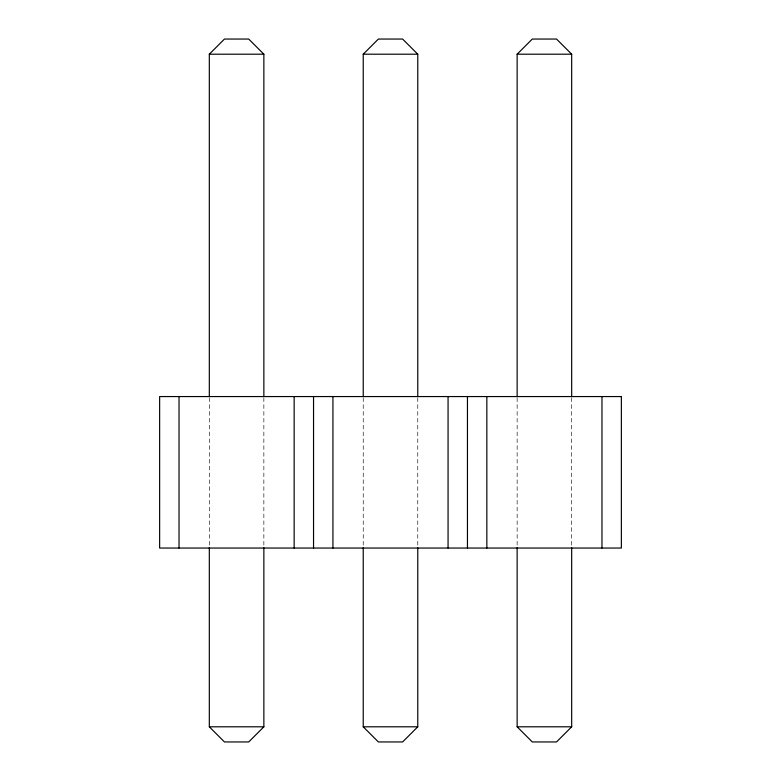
<?xml version="1.0" encoding="UTF-8"?>
<svg xmlns="http://www.w3.org/2000/svg" width="781" height="781" viewBox="0 0 781 781"><rect width="100%" height="100%" fill="white"/><g stroke="black" fill="none" stroke-linecap="round" stroke-linejoin="round"><path stroke-width="0.59" stroke-dasharray="3.9 2.93" d="M571.682 397.812L571.682 546.466M517.139 397.812L517.139 546.466M417.767 397.812L417.767 546.466M363.233 397.812L363.233 546.466M263.861 397.812L263.861 546.466M209.318 397.812L209.318 546.466"/><path stroke-width="1.17" d="M209.318 396.592L209.318 54.201L224.469 39.05L248.709 39.05L263.861 54.201L263.861 396.592M363.233 396.592L363.233 54.201L378.385 39.05L402.615 39.05L417.767 54.201L417.767 396.592M517.139 396.592L517.139 54.201L532.291 39.05L556.531 39.05L571.682 54.201L571.682 396.592M263.861 547.686L263.861 726.799L248.709 741.95L224.469 741.95L209.318 726.799L209.318 547.686M417.767 547.686L417.767 726.799L402.615 741.95L378.385 741.95L363.233 726.799L363.233 547.686M571.682 547.686L571.682 726.799L556.531 741.95L532.291 741.95L517.139 726.799L517.139 547.686M209.318 54.201L263.861 54.201M363.233 54.201L417.767 54.201M517.139 54.201L571.682 54.201M209.318 726.799L263.861 726.799M363.233 726.799L417.767 726.799M517.139 726.799L571.682 726.799M601.975 396.563L601.975 548.047M486.846 396.563L486.846 548.047M467.458 396.563L467.458 548.047M448.069 396.563L448.069 548.047M332.931 396.563L332.931 548.047M313.542 396.563L313.542 548.047M294.154 396.563L294.154 548.047M179.025 396.563L179.025 548.047M621.364 396.563L159.636 396.563L159.636 548.047L621.364 548.047L621.364 396.563"/></g></svg>
